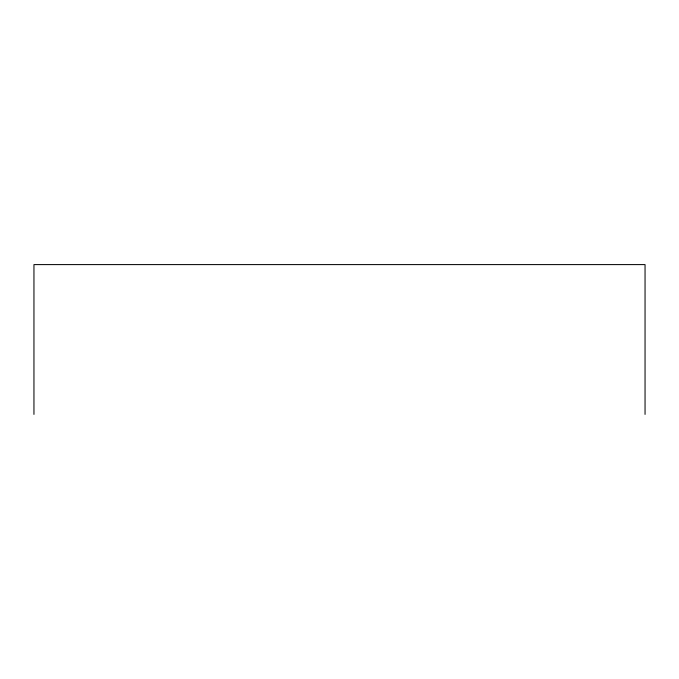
<?xml version="1.0" encoding="UTF-8"?>
<svg xmlns="http://www.w3.org/2000/svg" width="679" height="679" viewBox="0 0 679 679"><rect width="100%" height="100%" fill="white"/><g stroke="black" fill="none" stroke-linecap="round" stroke-linejoin="round"><path stroke-width="1.02" d="M645.05 414.402L645.05 264.598L33.95 264.598L33.95 414.402"/></g></svg>
